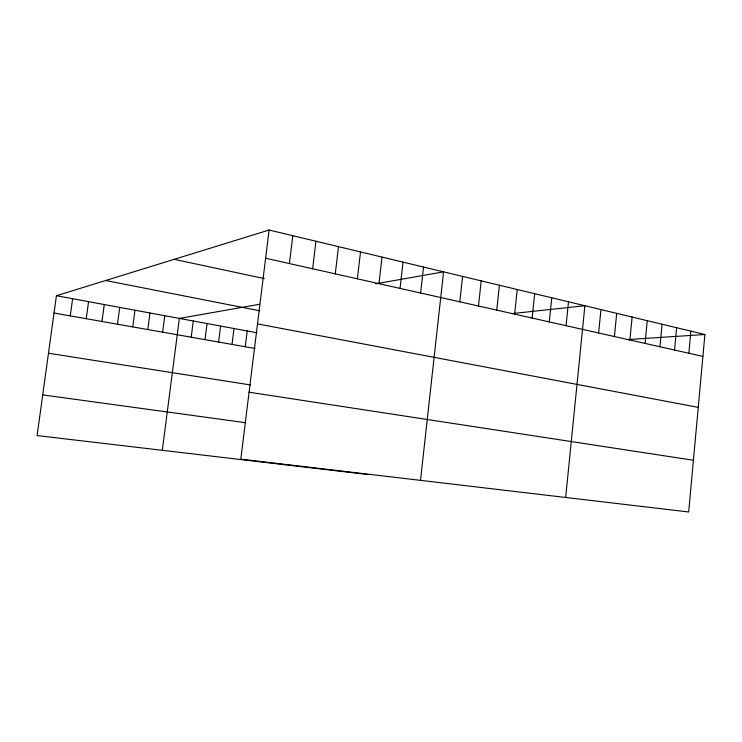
<?xml version="1.0" encoding="UTF-8"?>
<svg xmlns="http://www.w3.org/2000/svg" width="742" height="742" viewBox="0 0 742 742"><rect width="100%" height="100%" fill="white"/><g stroke="black" fill="none" stroke-linecap="round" stroke-linejoin="round"><path stroke-width="1.11" d="M704.9 334.503L688.687 511.98L240.807 459.159L269.105 230.02L704.9 334.503L627.036 339.613M688.854 353.257L690.895 331.145M659.944 346.764L662.077 324.235M674.543 350.048L676.621 327.723M645.067 343.425L647.237 320.674M614.413 336.543L616.685 313.356M629.893 340.022L632.119 317.047M598.627 333L600.946 309.581M566.072 325.682L568.493 301.799M565.673 497.474L584.881 305.732L511.665 313.643M549.284 321.917L551.76 297.783M532.144 318.068L534.676 293.693M496.76 310.119L499.403 285.234M514.642 314.135L517.23 289.51M478.488 306.019L481.196 280.875M459.817 301.827L462.591 276.414M420.51 480.352L443.568 271.85L375.535 283.843M420.612 293.025L423.524 267.046M378.958 283.667L382.019 257.094M400.031 288.397L403.017 262.13M357.375 278.825L360.519 251.937M335.273 273.863L338.491 246.659M312.632 268.771L315.934 241.252M289.417 263.558L292.812 235.706M232.014 344.418L234.008 328.52M245.25 346.746L247.207 330.96M218.602 342.053L220.624 326.053M191.223 337.22L193.3 320.998M205.005 339.65L207.055 323.54M162.628 332.175L164.77 315.73M162.312 450.311L179.351 318.42L259.644 304.266M147.797 329.559L149.977 312.994M117.477 324.217L119.722 307.411M132.753 326.907L134.961 310.221M101.979 321.481L104.26 304.554M70.258 315.888L72.614 298.711M86.239 318.698L88.558 301.651M269.105 230.02L56.429 295.715L37.1 435.573L367.819 474.509M42.721 394.892L245.862 422.745M249.071 392.212L693.408 460.263M48.48 353.229L250.527 384.959M54.036 313.022L255.035 348.471M56.429 295.715L256.973 332.759M257.511 323.892L698.241 407.367M105.652 280.513L259.728 310.787M174.222 259.338L264.263 278.584M265.627 258.216L702.897 356.41"/></g></svg>
